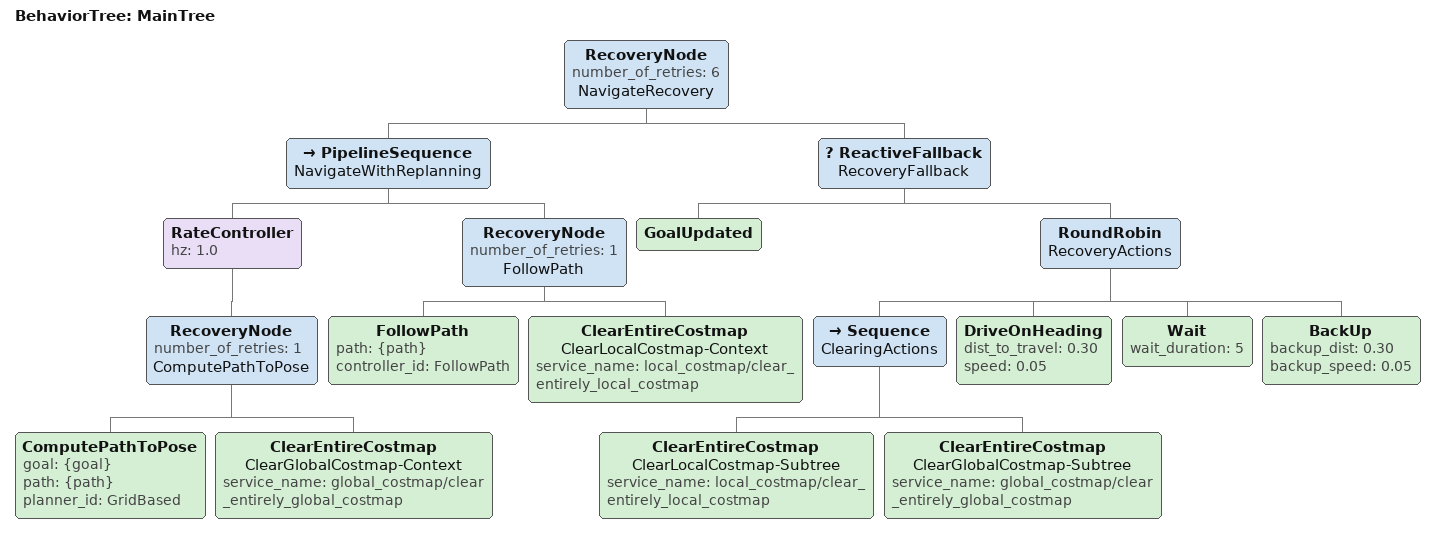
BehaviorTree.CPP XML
<!--
  Ackermann version: Spin removed (incompatible with Ackermann steering).
  Replaced with DriveOnHeading for forward recovery motion.
-->
<root main_tree_to_execute="MainTree">
  <BehaviorTree ID="MainTree">
    <RecoveryNode number_of_retries="6" name="NavigateRecovery">
      <PipelineSequence name="NavigateWithReplanning">
        <RateController hz="1.0">
          <RecoveryNode number_of_retries="1" name="ComputePathToPose">
            <ComputePathToPose goal="{goal}" path="{path}" planner_id="GridBased"/>
            <ClearEntireCostmap name="ClearGlobalCostmap-Context" service_name="global_costmap/clear_entirely_global_costmap"/>
          </RecoveryNode>
        </RateController>
        <RecoveryNode number_of_retries="1" name="FollowPath">
          <FollowPath path="{path}" controller_id="FollowPath"/>
          <ClearEntireCostmap name="ClearLocalCostmap-Context" service_name="local_costmap/clear_entirely_local_costmap"/>
        </RecoveryNode>
      </PipelineSequence>
      <ReactiveFallback name="RecoveryFallback">
        <GoalUpdated/>
        <RoundRobin name="RecoveryActions">
          <Sequence name="ClearingActions">
            <ClearEntireCostmap name="ClearLocalCostmap-Subtree" service_name="local_costmap/clear_entirely_local_costmap"/>
            <ClearEntireCostmap name="ClearGlobalCostmap-Subtree" service_name="global_costmap/clear_entirely_global_costmap"/>
          </Sequence>
          <DriveOnHeading dist_to_travel="0.30" speed="0.05"/>
          <Wait wait_duration="5"/>
          <BackUp backup_dist="0.30" backup_speed="0.05"/>
        </RoundRobin>
      </ReactiveFallback>
    </RecoveryNode>
  </BehaviorTree>
</root>
